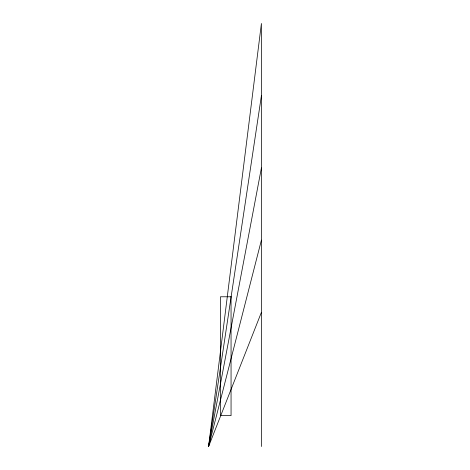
<?xml version="1.0" encoding="UTF-8"?>
<svg xmlns="http://www.w3.org/2000/svg" width="470" height="470" viewBox="0 0 470 470"><rect width="100%" height="100%" fill="white"/><g stroke="black" fill="none" stroke-linecap="round" stroke-linejoin="round"><path stroke-width="0.7" d="M261.414 312.315L208.586 446.5L261.414 23.5L261.414 446.5M261.414 240.111L208.586 446.5L261.414 95.704M208.586 446.5L261.414 167.907M231.058 296.776L220.459 296.776L220.459 415.627L231.058 415.627L231.058 296.776"/></g></svg>
